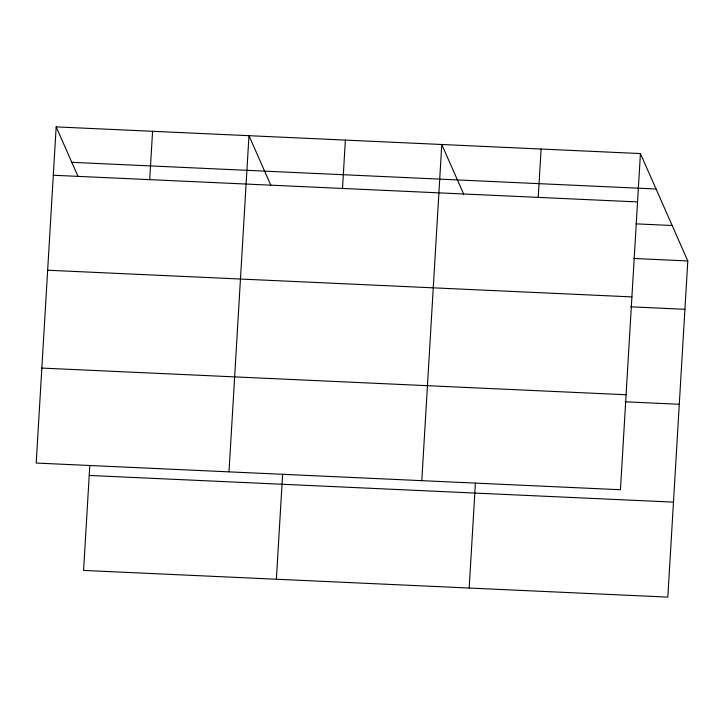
<?xml version="1.0" encoding="UTF-8"?>
<svg xmlns="http://www.w3.org/2000/svg" width="724" height="724" viewBox="0 0 724 724"><rect width="100%" height="100%" fill="white"/><g stroke="black" fill="none" stroke-linecap="round" stroke-linejoin="round"><path stroke-width="1.09" d="M56.173 126.89L36.2 463.052L620.45 489.732L640.423 153.569L56.173 126.89L78.074 176.52M89.821 465.333L83.577 570.431L667.827 597.11L687.8 260.948L640.423 153.569M149.696 179.652L152.574 131.297M229.001 471.858L248.975 135.696L270.876 185.326M276.378 579.236L282.622 474.13M342.506 188.448L345.375 140.103M421.802 480.664L441.776 144.501L463.677 194.132M469.179 588.033L475.424 482.935M538.231 197.39L541.1 149.035M71.803 162.33L656.053 189M53.295 175.244L637.545 201.924M636.052 223.861L672.162 225.508M633.627 258.468L687.8 260.948M47.657 270.224L631.907 296.903M630.749 306.822L684.931 309.293M41.847 368.082L626.097 394.752M625.111 401.802L679.284 404.273M89.224 475.451L673.474 502.13"/></g></svg>
